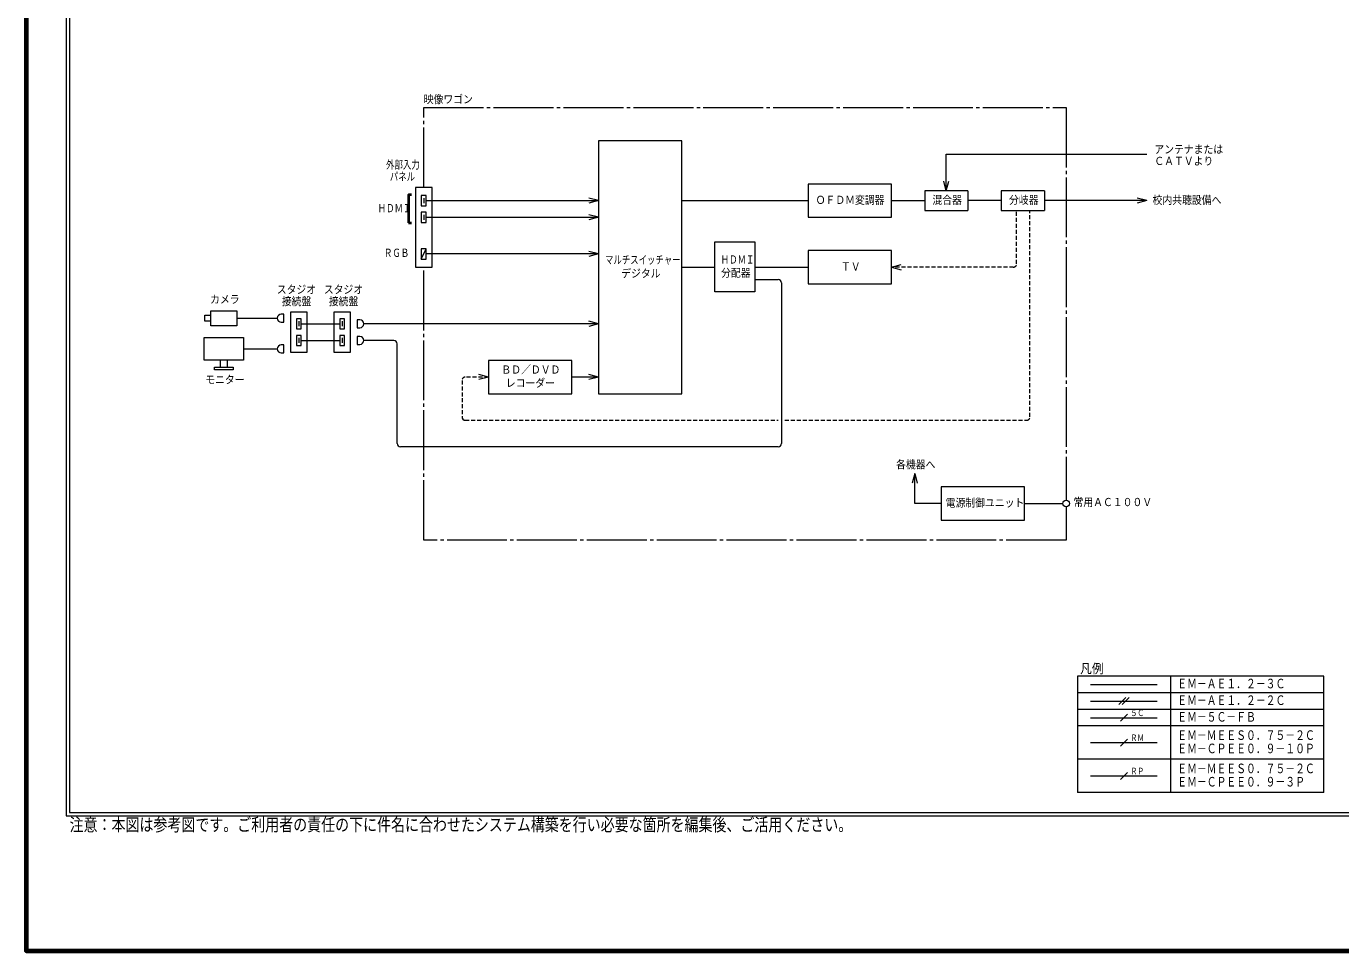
# Model space of a CAD drawing. Units: millimetres on the paper. Extents: x -1226 to 1226, y -319 to 241.
# Drawn here: x -1226.2 to -831.3, y -318.5 to -40.7 of the extents above; entities that cross this region are included whole.
import ezdxf
from ezdxf.enums import TextEntityAlignment as Align

# ---------------------------------------------------------------- set-up
doc = ezdxf.new("R2010")
doc.units = ezdxf.units.MM
for name, pattern in [('DASHED1', [1.8, 1.2, -0.6]), ('DOUBLE_CHAIN1', [8.8, 5, -1, 0.6, -0.6, 0.6, -1]), ('LONG_CHAIN', [21, 18, -1, 1, -1])]:
    doc.linetypes.add(name, pattern=pattern)
for name, color, linetype, lineweight in [('0-0_0', 7, 'DOUBLE_CHAIN1', 18), ('0-1_F-F_', 7, 'Continuous', 20), ('0-5_gaikei', 1, 'Continuous', 80), ('0-9_SUNPO', 7, 'Continuous', 20), ('0-A_SYSTEM', 7, 'Continuous', 20)]:
    doc.layers.add(name, color=color, linetype=linetype, lineweight=lineweight)
doc.styles.add('ＭＳ ゴシック', font='')
doc.styles.get('ＭＳ ゴシック').set_extended_font_data('MS Gothic')

# ---------------------------------------------------------------- blocks, each defined once
blk = doc.blocks.new('C2A')
at = {"layer": '0-1_F-F_'}
blk.add_line((0, 0.95), (0, -0.95), dxfattribs=at)
blk.add_lwpolyline([(0.9, -1.9), (0.9, 1.9), (-0.9, 1.9), (-0.9, -1.9)], close=True, dxfattribs=at)
blk = doc.blocks.new('C1A')
at = {"layer": '0-1_F-F_'}
blk.add_line((-0.9, -1.9), (0.9, 1.9), dxfattribs=at)
blk.add_lwpolyline([(0.9, -1.9), (0.9, 1.9), (-0.9, 1.9), (-0.9, -1.9)], close=True, dxfattribs=at)

msp = doc.modelspace()

# ---------------------------------------------------------------- linework, layer by layer
at = {"layer": '0-0_0', "color": 134, "linetype": 'Continuous', "lineweight": 70}
msp.add_lwpolyline([(-426.19, 241.479), (-1226.19, 241.479), (-1226.19, -318.521), (-426.19, -318.521)], close=True, dxfattribs=at)
at = {"layer": '0-9_SUNPO'}
for p, q in [((-956.292, -90.131), (-956.292, -96.131)), ((-943.292, -90.131), (-956.292, -90.131)), ((-949.792, -90.131), (-950.569, -87.234)), ((-949.792, -90.131), (-949.016, -87.234)), ((-943.292, -90.131), (-943.292, -96.131)), ((-933.292, -90.131), (-933.292, -96.131)), ((-920.292, -90.131), (-933.292, -90.131)), ((-920.292, -90.131), (-920.292, -96.131)), ((-1106.072, -93.131), (-1054.292, -93.131)), ((-1054.292, -93.131), (-1057.19, -92.355)), ((-1054.292, -93.131), (-1057.19, -93.908)), ((-1029.292, -93.131), (-991.292, -93.131)), ((-966.292, -93.131), (-956.292, -93.131)), ((-933.292, -93.131), (-943.292, -93.131)), ((-889.511, -93.131), (-920.292, -93.131)), ((-889.511, -93.131), (-892.409, -92.355)), ((-889.511, -93.131), (-892.409, -93.908)), ((-1106.072, -98.131), (-1054.292, -98.131)), ((-1054.292, -98.131), (-1057.19, -97.355)), ((-1054.292, -98.131), (-1057.19, -98.908)), ((-956.292, -96.131), (-943.292, -96.131)), ((-933.292, -96.131), (-920.292, -96.131)), ((-1054.292, -109.153), (-1106.072, -109.153)), ((-1054.292, -109.153), (-1057.19, -108.377)), ((-1054.292, -109.153), (-1057.19, -109.93)), ((-1029.292, -113.131), (-1019.292, -113.131)), ((-1007.292, -113.131), (-991.292, -113.131)), ((-966.292, -113.131), (-963.394, -112.355)), ((-966.292, -113.131), (-963.394, -113.908)), ((-1007.292, -116.835), (-1000.292, -116.835)), ((-999.292, -117.835), (-999.292, -166.131)), ((-1162.94, -128.453), (-1150.792, -128.453)), ((-1149.592, -129.653), (-1148.792, -129.653)), ((-1143.572, -130.131), (-1132.012, -130.131)), ((-1125.992, -128.931), (-1126.792, -128.931)), ((-1054.292, -130.131), (-1124.792, -130.131)), ((-1054.292, -130.131), (-1057.19, -129.355)), ((-1054.292, -130.131), (-1057.19, -130.908)), ((-1125.992, -133.931), (-1126.792, -133.931)), ((-1160.947, -137.681), (-1150.792, -137.681)), ((-1143.572, -135.131), (-1132.012, -135.131)), ((-1115.792, -135.131), (-1124.792, -135.131)), ((-1114.792, -166.131), (-1114.792, -136.131)), ((-1167.852, -143.116), (-1167.852, -141.08)), ((-1165.815, -141.08), (-1165.815, -143.116)), ((-1149.592, -138.881), (-1148.792, -138.881)), ((-1087.292, -146.131), (-1090.19, -145.355)), ((-1054.292, -146.131), (-1057.19, -145.355)), ((-1087.292, -146.131), (-1090.19, -146.908)), ((-1054.292, -146.131), (-1062.292, -146.131)), ((-1054.292, -146.131), (-1057.19, -146.908)), ((-1000.292, -167.131), (-1113.792, -167.131)), ((-959.292, -175.131), (-960.069, -178.029)), ((-959.292, -175.131), (-958.516, -178.029)), ((-959.292, -184.131), (-959.292, -175.131)), ((-951.292, -184.131), (-959.292, -184.131)), ((-926.292, -184.131), (-914.792, -184.131)), ((-882.428, -235.991), (-882.428, -270.991)), ((-836.428, -270.991), (-836.428, -235.991)), ((-906.428, -238.491), (-886.428, -238.491)), ((-836.428, -240.991), (-910.428, -240.991)), ((-906.428, -243.482), (-886.428, -243.482)), ((-897.989, -244.542), (-895.868, -242.421)), ((-896.989, -244.542), (-894.868, -242.421)), ((-836.428, -245.991), (-910.428, -245.991)), ((-906.428, -248.491), (-886.428, -248.491)), ((-897.489, -249.552), (-895.368, -247.43)), ((-836.428, -250.991), (-910.428, -250.991)), ((-906.428, -255.991), (-886.428, -255.991)), ((-897.489, -257.052), (-895.368, -254.93)), ((-836.428, -260.991), (-910.428, -260.991)), ((-906.428, -265.991), (-886.428, -265.991)), ((-897.489, -267.052), (-895.368, -264.93)), ((-836.428, -270.991), (-910.428, -270.991))]:
    msp.add_line(p, q, dxfattribs=at)
at = {"layer": '0-9_SUNPO', "linetype": 'DASHED1'}
for p, q in [((-928.662, -112.131), (-928.662, -96.131)), ((-924.662, -158.131), (-924.662, -96.131)), ((-929.662, -113.131), (-966.292, -113.131)), ((-1095.292, -147.131), (-1095.292, -158.131)), ((-1087.292, -146.131), (-1094.292, -146.131)), ((-1094.292, -159.131), (-1000.292, -159.131)), ((-998.292, -159.131), (-925.662, -159.131))]:
    msp.add_line(p, q, dxfattribs=at)
at = {"layer": '0-9_SUNPO', "color": 2, "lineweight": 40}
msp.add_line((-1111.345, -99.816), (-1110.463, -99.816), dxfattribs=at)
at = {"layer": '0-9_SUNPO', "linetype": 'LONG_CHAIN'}
for points in [[(-1106.792, -89.131), (-1106.792, -65.131), (-913.792, -65.131), (-913.792, -183.131)], [(-913.792, -185.131), (-913.792, -195.131), (-1106.792, -195.131), (-1106.792, -113.153)]]:
    msp.add_lwpolyline(points, dxfattribs=at)
at = {"layer": '0-9_SUNPO'}
for points in [[(-1054.292, -151.131), (-1029.292, -151.131), (-1029.292, -75.131), (-1054.292, -75.131)], [(-1109.292, -113.153), (-1104.292, -113.153), (-1104.292, -89.131), (-1109.292, -89.131)], [(-991.292, -98.131), (-966.292, -98.131), (-966.292, -88.131), (-991.292, -88.131)], [(-1019.292, -105.538), (-1007.292, -105.538), (-1007.292, -120.538), (-1019.292, -120.538)], [(-991.292, -118.131), (-966.292, -118.131), (-966.292, -108.131), (-991.292, -108.131)], [(-1170.726, -126.205), (-1162.94, -126.205), (-1162.94, -130.7), (-1170.726, -130.7)], [(-1146.792, -138.651), (-1141.792, -138.651), (-1141.792, -126.631), (-1146.792, -126.631)], [(-1133.792, -138.651), (-1128.792, -138.651), (-1128.792, -126.631), (-1133.792, -126.631)], [(-1172.72, -134.282), (-1160.947, -134.282), (-1160.947, -141.08), (-1172.72, -141.08)], [(-1087.292, -151.131), (-1062.292, -151.131), (-1062.292, -141.131), (-1087.292, -141.131)], [(-1169.606, -143.116), (-1164.061, -143.116), (-1164.061, -143.925), (-1169.606, -143.925)], [(-926.292, -179.131), (-951.292, -179.131), (-951.292, -189.131), (-926.292, -189.131)]]:
    msp.add_lwpolyline(points, close=True, dxfattribs=at)
for points in [[(-949.792, -90.131), (-949.792, -79.131), (-889.511, -79.131)], [(-1170.726, -129.36), (-1172.54, -129.36), (-1172.54, -127.546), (-1170.726, -127.546)], [(-1148.792, -129.653), (-1148.792, -127.253), (-1149.592, -127.253)], [(-1126.792, -128.931), (-1126.792, -131.331), (-1125.992, -131.331)], [(-1126.792, -133.931), (-1126.792, -136.331), (-1125.992, -136.331)], [(-1148.792, -138.881), (-1148.792, -136.481), (-1149.592, -136.481)], [(-836.428, -235.991), (-910.428, -235.991), (-910.428, -270.991)]]:
    msp.add_lwpolyline(points, dxfattribs=at)
at = {"layer": '0-9_SUNPO', "color": 2, "lineweight": 40}
msp.add_lwpolyline([(-1110.463, -91.417), (-1111.345, -91.417), (-1111.345, -99.816)], dxfattribs=at)
at = {"layer": '0-9_SUNPO'}
msp.add_circle((-913.792, -184.131), 1, dxfattribs=at)
at = {"layer": '0-9_SUNPO', "linetype": 'DASHED1'}
for centre, start, end in [((-929.662, -112.131), 270, 0), ((-1094.292, -147.131), 90, 180), ((-925.662, -158.131), 270, 0)]:
    msp.add_arc(centre, 1, start, end, dxfattribs=at)
at = {"layer": '0-9_SUNPO'}
for centre, radius, start, end in [((-1000.292, -117.835), 1, 0, 90), ((-1149.592, -128.453), 1.2, 90, 270), ((-1125.992, -130.131), 1.2, 270, 90), ((-1125.992, -135.131), 1.2, 270, 90), ((-1149.592, -137.681), 1.2, 90, 270), ((-1115.792, -136.131), 1, 0, 90), ((-1094.292, -158.131), 1, 180, 270), ((-1113.792, -166.131), 1, 180, 270), ((-1000.292, -166.131), 1, 270, 0)]:
    msp.add_arc(centre, radius, start, end, dxfattribs=at)
at = {"layer": '0-A_SYSTEM', "color": 4, "lineweight": 9}
for p, q in [((-1213.19, 203.009), (-1213.19, -276.991)), ((-1213.19, -276.991), (-439.19, -276.991))]:
    msp.add_line(p, q, dxfattribs=at)
msp.add_lwpolyline([(-438.19, 204.009), (-1214.19, 204.009), (-1214.19, -277.991), (-438.19, -277.991)], dxfattribs=at)

# ---------------------------------------------------------------- block references
at = {"layer": '0-9_SUNPO', "xscale": 0.8, "yscale": 0.8}
for name, p in [('C2A', (-1106.792, -93.131)), ('C2A', (-1106.792, -98.131)), ('C1A', (-1106.792, -109.153)), ('C2A', (-1144.292, -130.131)), ('C2A', (-1131.292, -130.131)), ('C2A', (-1144.292, -135.131)), ('C2A', (-1131.292, -135.131))]:
    msp.add_blockref(name, p, dxfattribs=at)

# ---------------------------------------------------------------- texts
at = {"layer": '0-5_gaikei', "color": 6, "style": 'ＭＳ ゴシック', "width": 0.8}
msp.add_text('注意：本図は参考図です。ご利用者の責任の下に件名に合わせたシステム構築を行い必要な箇所を編集後、ご活用ください。', height=3.848, dxfattribs=at).set_placement((-1213.19, -283.731), align=Align.BOTTOM_LEFT)
at = {"layer": '0-9_SUNPO', "color": 2, "style": 'ＭＳ ゴシック'}
for s, height, width, p in [('映像ワゴン', 2.405, 0.9, (-1106.792, -64.594)), ('アンテナまたは', 2.405, 0.9, (-887.302, -79.648)), ('外部入力', 2.405, 0.75, (-1118.1, -84.264)), ('ＣＡＴＶより', 2.405, 0.9, (-887.302, -83.148)), ('パネル', 2.405, 0.75, (-1116.967, -87.823)), ('ＨＤＭＩ', 2.405, 0.75, (-1120.612, -97.329)), ('ＯＦＤＭ変調器', 2.405, 0.9, (-989.042, -94.844)), ('混合器', 2.405, 0.9, (-953.959, -94.844)), ('分岐器', 2.405, 0.9, (-930.959, -94.844)), ('校内共聴設備へ', 2.405, 0.9, (-887.838, -94.873)), ('ＲＧＢ', 2.405, 0.75, (-1118.745, -110.749)), ('マルチスイッチャー', 2.405, 0.75, (-1052.326, -112.844)), ('ＨＤＭＩ', 2.405, 0.75, (-1017.559, -112.751)), ('デジタル', 2.405, 0.9, (-1047.459, -116.927)), ('分配器', 2.405, 0.9, (-1017.459, -116.751)), ('ＴＶ', 2.405, 0.9, (-981.459, -114.844)), ('スタジオ', 2.405, 0.9, (-1150.929, -121.764)), ('スタジオ', 2.405, 0.9, (-1136.798, -121.764)), ('カメラ', 2.405, 0.9, (-1170.971, -124.711)), ('接続盤', 2.405, 0.9, (-1149.429, -125.323)), ('接続盤', 2.405, 0.9, (-1135.298, -125.323)), ('モニター', 2.405, 0.9, (-1172.417, -148.844)), ('ＢＤ／ＤＶＤ', 2.405, 0.9, (-1083.459, -145.844)), ('レコーダー', 2.405, 0.9, (-1082.126, -149.844)), ('各機器へ', 2.405, 0.9, (-964.876, -174.344)), ('電源制御ユニット', 2.405, 0.9, (-949.977, -185.844)), ('常用ＡＣ１００Ｖ', 2.405, 0.9, (-911.584, -185.648)), ('ＥＭ－ＡＥ１．２－３Ｃ', 2.886, 0.75, (-880.428, -240.546)), ('ＥＭ－ＡＥ１．２－２Ｃ', 2.886, 0.75, (-880.428, -245.546)), ('ＥＭ－５Ｃ－ＦＢ', 2.886, 0.75, (-880.428, -250.546)), ('ＥＭ－ＭＥＥＳ０．７５－２Ｃ', 2.886, 0.75, (-880.428, -256.046)), ('ＥＭ－ＣＰＥＥ０．９－１０Ｐ', 2.886, 0.75, (-880.428, -260.046)), ('ＥＭ－ＭＥＥＳ０．７５－２Ｃ', 2.886, 0.75, (-880.428, -266.046)), ('ＥＭ－ＣＰＥＥ０．９－３Ｐ', 2.886, 0.75, (-880.428, -270.046))]:
    msp.add_text(s, height=height, dxfattribs=dict(at, width=width)).set_placement(p, align=Align.BOTTOM_LEFT)
at = {"layer": '0-9_SUNPO', "style": 'ＭＳ ゴシック'}
for s, height, width, p in [('凡例', 2.886, 0.9, (-909.628, -236.046)), ('５Ｃ', 1.924, 0.75, (-894.428, -248.595)), ('ＲＭ', 1.924, 0.75, (-894.428, -256.095)), ('ＲＰ', 1.924, 0.75, (-894.428, -266.095))]:
    msp.add_text(s, height=height, dxfattribs=dict(at, width=width)).set_placement(p, align=Align.BOTTOM_LEFT)

doc.saveas('drawing.dxf')
